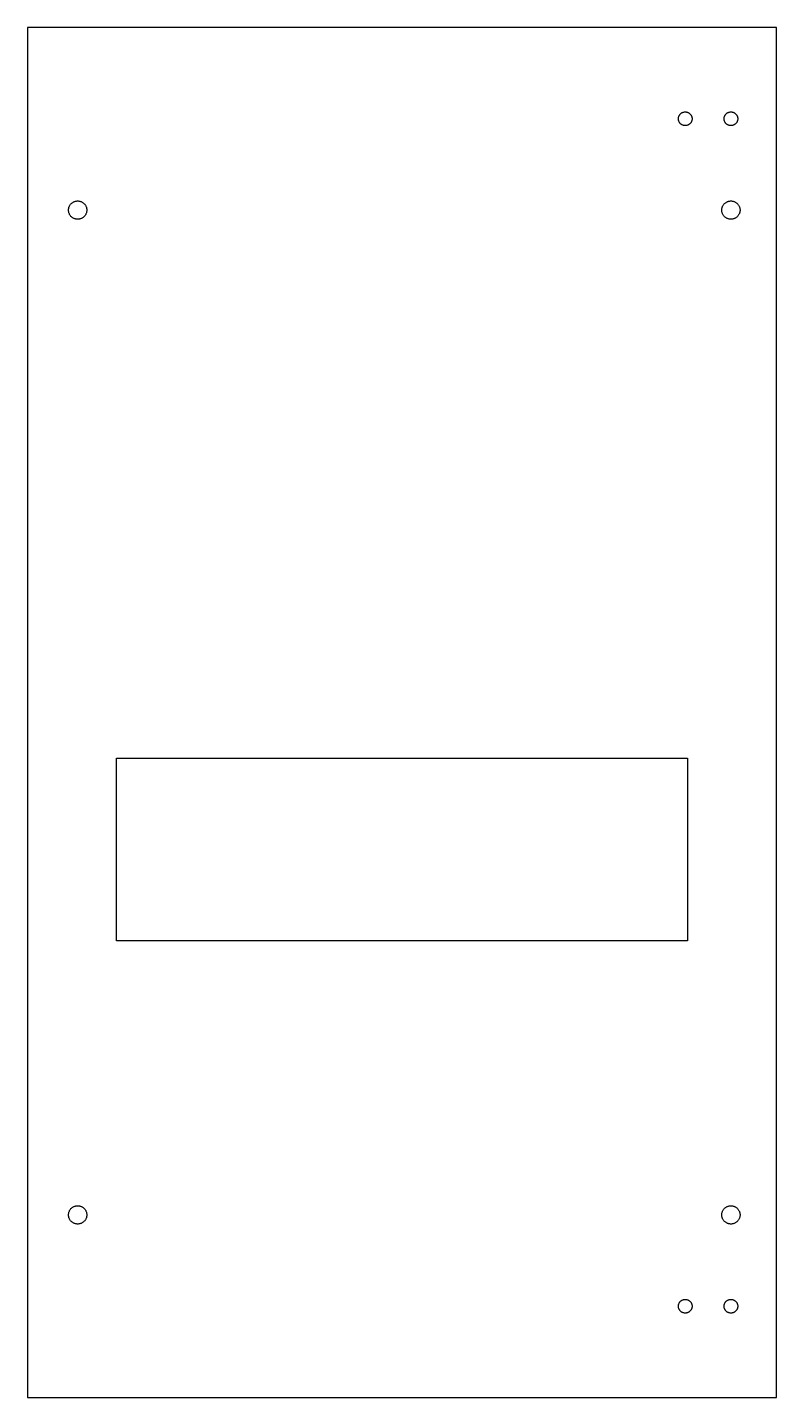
# Model space of a CAD drawing. Header units: metres. Extents: x 403 to 747, y 0 to 300.
# Drawn here: x 403 to 567, y 0 to 300 of the extents above; entities that cross this region are included whole.
import ezdxf

# ---------------------------------------------------------------- set-up
doc = ezdxf.new("R2010")
doc.units = ezdxf.units.M

msp = doc.modelspace()

# ---------------------------------------------------------------- linework, layer by layer
for p, q in [((567, 300), (403, 300)), ((403, 300), (403, 0)), ((567, 0), (567, 300)), ((545.5, 280), (545.503, 280.094)), ((545.503, 279.906), (545.5, 280)), ((545.503, 280.094), (545.512, 280.188)), ((545.512, 279.812), (545.503, 279.906)), ((545.512, 280.188), (545.527, 280.281)), ((545.527, 279.719), (545.512, 279.812)), ((545.527, 280.281), (545.547, 280.373)), ((545.547, 279.627), (545.527, 279.719)), ((545.547, 280.373), (545.573, 280.464)), ((545.573, 279.536), (545.547, 279.627)), ((545.573, 280.464), (545.605, 280.552)), ((545.605, 279.448), (545.573, 279.536)), ((545.605, 280.552), (545.643, 280.639)), ((545.643, 279.361), (545.605, 279.448)), ((545.643, 280.639), (545.686, 280.723)), ((545.686, 279.277), (545.643, 279.361)), ((545.686, 280.723), (545.734, 280.804)), ((545.734, 279.196), (545.686, 279.277)), ((545.734, 280.804), (545.786, 280.882)), ((545.786, 279.118), (545.734, 279.196)), ((545.786, 280.882), (545.844, 280.956)), ((545.844, 279.044), (545.786, 279.118)), ((545.844, 280.956), (545.907, 281.027)), ((545.907, 278.973), (545.844, 279.044)), ((545.907, 281.027), (545.973, 281.093)), ((545.973, 281.093), (546.044, 281.156)), ((546.044, 281.156), (546.118, 281.214)), ((546.118, 281.214), (546.196, 281.266)), ((546.196, 281.266), (546.277, 281.314)), ((546.277, 281.314), (546.361, 281.357)), ((546.361, 281.357), (546.448, 281.395)), ((546.448, 281.395), (546.536, 281.427)), ((546.536, 281.427), (546.627, 281.453)), ((546.627, 281.453), (546.719, 281.473)), ((546.719, 281.473), (546.812, 281.488)), ((546.812, 281.488), (546.906, 281.497)), ((546.906, 281.497), (547, 281.5)), ((547, 281.5), (547.094, 281.497)), ((547.094, 281.497), (547.188, 281.488)), ((547.188, 281.488), (547.281, 281.473)), ((547.281, 281.473), (547.373, 281.453)), ((547.373, 281.453), (547.464, 281.427)), ((547.464, 281.427), (547.552, 281.395)), ((547.552, 281.395), (547.639, 281.357)), ((547.639, 281.357), (547.723, 281.314)), ((547.723, 281.314), (547.804, 281.266)), ((547.804, 281.266), (547.882, 281.214)), ((547.882, 281.214), (547.956, 281.156)), ((547.956, 281.156), (548.027, 281.093)), ((548.027, 281.093), (548.093, 281.027)), ((548.093, 281.027), (548.156, 280.956)), ((548.156, 279.044), (548.093, 278.973)), ((548.156, 280.956), (548.214, 280.882)), ((548.214, 279.118), (548.156, 279.044)), ((548.214, 280.882), (548.266, 280.804)), ((548.266, 279.196), (548.214, 279.118)), ((548.266, 280.804), (548.314, 280.723)), ((548.314, 279.277), (548.266, 279.196)), ((548.314, 280.723), (548.357, 280.639)), ((548.357, 279.361), (548.314, 279.277)), ((548.357, 280.639), (548.395, 280.552)), ((548.395, 279.448), (548.357, 279.361)), ((548.395, 280.552), (548.427, 280.464)), ((548.427, 279.536), (548.395, 279.448)), ((548.427, 280.464), (548.453, 280.373)), ((548.453, 279.627), (548.427, 279.536)), ((548.453, 280.373), (548.473, 280.281)), ((548.473, 279.719), (548.453, 279.627)), ((548.473, 280.281), (548.488, 280.188)), ((548.488, 279.812), (548.473, 279.719)), ((548.488, 280.188), (548.497, 280.094)), ((548.497, 279.906), (548.488, 279.812)), ((548.497, 280.094), (548.5, 280)), ((548.5, 280), (548.497, 279.906)), ((555.5, 280), (555.503, 280.094)), ((555.503, 279.906), (555.5, 280)), ((555.503, 280.094), (555.512, 280.188)), ((555.512, 279.812), (555.503, 279.906)), ((555.512, 280.188), (555.527, 280.281)), ((555.527, 279.719), (555.512, 279.812)), ((555.527, 280.281), (555.547, 280.373)), ((555.547, 279.627), (555.527, 279.719)), ((555.547, 280.373), (555.573, 280.464)), ((555.573, 279.536), (555.547, 279.627)), ((555.573, 280.464), (555.605, 280.552)), ((555.605, 279.448), (555.573, 279.536)), ((555.605, 280.552), (555.643, 280.639)), ((555.643, 279.361), (555.605, 279.448)), ((555.643, 280.639), (555.686, 280.723)), ((555.686, 279.277), (555.643, 279.361)), ((555.686, 280.723), (555.734, 280.804)), ((555.734, 279.196), (555.686, 279.277)), ((555.734, 280.804), (555.786, 280.882)), ((555.786, 279.118), (555.734, 279.196)), ((555.786, 280.882), (555.844, 280.956)), ((555.844, 279.044), (555.786, 279.118)), ((555.844, 280.956), (555.907, 281.027)), ((555.907, 278.973), (555.844, 279.044)), ((555.907, 281.027), (555.973, 281.093)), ((555.973, 281.093), (556.044, 281.156)), ((556.044, 281.156), (556.118, 281.214)), ((556.118, 281.214), (556.196, 281.266)), ((556.196, 281.266), (556.277, 281.314)), ((556.277, 281.314), (556.361, 281.357)), ((556.361, 281.357), (556.448, 281.395)), ((556.448, 281.395), (556.536, 281.427)), ((556.536, 281.427), (556.627, 281.453)), ((556.627, 281.453), (556.719, 281.473)), ((556.719, 281.473), (556.812, 281.488)), ((556.812, 281.488), (556.906, 281.497)), ((556.906, 281.497), (557, 281.5)), ((557, 281.5), (557.094, 281.497)), ((557.094, 281.497), (557.188, 281.488)), ((557.188, 281.488), (557.281, 281.473)), ((557.281, 281.473), (557.373, 281.453)), ((557.373, 281.453), (557.464, 281.427)), ((557.464, 281.427), (557.552, 281.395)), ((557.552, 281.395), (557.639, 281.357)), ((557.639, 281.357), (557.723, 281.314)), ((557.723, 281.314), (557.804, 281.266)), ((557.804, 281.266), (557.882, 281.214)), ((557.882, 281.214), (557.956, 281.156)), ((557.956, 281.156), (558.027, 281.093)), ((558.027, 281.093), (558.093, 281.027)), ((558.093, 281.027), (558.156, 280.956)), ((558.156, 279.044), (558.093, 278.973)), ((558.156, 280.956), (558.214, 280.882)), ((558.214, 279.118), (558.156, 279.044)), ((558.214, 280.882), (558.266, 280.804)), ((558.266, 279.196), (558.214, 279.118)), ((558.266, 280.804), (558.314, 280.723)), ((558.314, 279.277), (558.266, 279.196)), ((558.314, 280.723), (558.357, 280.639)), ((558.357, 279.361), (558.314, 279.277)), ((558.357, 280.639), (558.395, 280.552)), ((558.395, 279.448), (558.357, 279.361)), ((558.395, 280.552), (558.427, 280.464)), ((558.427, 279.536), (558.395, 279.448)), ((558.427, 280.464), (558.453, 280.373)), ((558.453, 279.627), (558.427, 279.536)), ((558.453, 280.373), (558.473, 280.281)), ((558.473, 279.719), (558.453, 279.627)), ((558.473, 280.281), (558.488, 280.188)), ((558.488, 279.812), (558.473, 279.719)), ((558.488, 280.188), (558.497, 280.094)), ((558.497, 279.906), (558.488, 279.812)), ((558.497, 280.094), (558.5, 280)), ((558.5, 280), (558.497, 279.906)), ((545.973, 278.907), (545.907, 278.973)), ((546.044, 278.844), (545.973, 278.907)), ((546.118, 278.786), (546.044, 278.844)), ((546.196, 278.734), (546.118, 278.786)), ((546.277, 278.686), (546.196, 278.734)), ((546.361, 278.643), (546.277, 278.686)), ((546.448, 278.605), (546.361, 278.643)), ((546.536, 278.573), (546.448, 278.605)), ((546.627, 278.547), (546.536, 278.573)), ((546.719, 278.527), (546.627, 278.547)), ((546.812, 278.512), (546.719, 278.527)), ((546.906, 278.503), (546.812, 278.512)), ((547, 278.5), (546.906, 278.503)), ((547.094, 278.503), (547, 278.5)), ((547.188, 278.512), (547.094, 278.503)), ((547.281, 278.527), (547.188, 278.512)), ((547.373, 278.547), (547.281, 278.527)), ((547.464, 278.573), (547.373, 278.547)), ((547.552, 278.605), (547.464, 278.573)), ((547.639, 278.643), (547.552, 278.605)), ((547.723, 278.686), (547.639, 278.643)), ((547.804, 278.734), (547.723, 278.686)), ((547.882, 278.786), (547.804, 278.734)), ((547.956, 278.844), (547.882, 278.786)), ((548.027, 278.907), (547.956, 278.844)), ((548.093, 278.973), (548.027, 278.907)), ((555.973, 278.907), (555.907, 278.973)), ((556.044, 278.844), (555.973, 278.907)), ((556.118, 278.786), (556.044, 278.844)), ((556.196, 278.734), (556.118, 278.786)), ((556.277, 278.686), (556.196, 278.734)), ((556.361, 278.643), (556.277, 278.686)), ((556.448, 278.605), (556.361, 278.643)), ((556.536, 278.573), (556.448, 278.605)), ((556.627, 278.547), (556.536, 278.573)), ((556.719, 278.527), (556.627, 278.547)), ((556.812, 278.512), (556.719, 278.527)), ((556.906, 278.503), (556.812, 278.512)), ((557, 278.5), (556.906, 278.503)), ((557.094, 278.503), (557, 278.5)), ((557.188, 278.512), (557.094, 278.503)), ((557.281, 278.527), (557.188, 278.512)), ((557.373, 278.547), (557.281, 278.527)), ((557.464, 278.573), (557.373, 278.547)), ((557.552, 278.605), (557.464, 278.573)), ((557.639, 278.643), (557.552, 278.605)), ((557.723, 278.686), (557.639, 278.643)), ((557.804, 278.734), (557.723, 278.686)), ((557.882, 278.786), (557.804, 278.734)), ((557.956, 278.844), (557.882, 278.786)), ((558.027, 278.907), (557.956, 278.844)), ((558.093, 278.973), (558.027, 278.907)), ((412.247, 260.964), (412.311, 261.072)), ((412.311, 261.072), (412.382, 261.176)), ((412.382, 261.176), (412.459, 261.275)), ((412.459, 261.275), (412.542, 261.369)), ((412.542, 261.369), (412.631, 261.458)), ((412.631, 261.458), (412.725, 261.541)), ((412.725, 261.541), (412.824, 261.618)), ((412.824, 261.618), (412.928, 261.689)), ((412.928, 261.689), (413.036, 261.753)), ((413.036, 261.753), (413.148, 261.81)), ((413.148, 261.81), (413.264, 261.86)), ((413.264, 261.86), (413.382, 261.902)), ((413.382, 261.902), (413.503, 261.937)), ((413.503, 261.937), (413.625, 261.965)), ((413.625, 261.965), (413.749, 261.984)), ((413.749, 261.984), (413.874, 261.996)), ((413.874, 261.996), (414, 262)), ((414, 262), (414.126, 261.996)), ((414.126, 261.996), (414.251, 261.984)), ((414.251, 261.984), (414.375, 261.965)), ((414.375, 261.965), (414.497, 261.937)), ((414.497, 261.937), (414.618, 261.902)), ((414.618, 261.902), (414.736, 261.86)), ((414.736, 261.86), (414.852, 261.81)), ((414.852, 261.81), (414.964, 261.753)), ((414.964, 261.753), (415.072, 261.689)), ((415.072, 261.689), (415.176, 261.618)), ((415.176, 261.618), (415.275, 261.541)), ((415.275, 261.541), (415.369, 261.458)), ((415.369, 261.458), (415.458, 261.369)), ((415.458, 261.369), (415.541, 261.275)), ((415.541, 261.275), (415.618, 261.176)), ((415.618, 261.176), (415.689, 261.072)), ((415.689, 261.072), (415.753, 260.964)), ((555.247, 260.964), (555.311, 261.072)), ((555.311, 261.072), (555.382, 261.176)), ((555.382, 261.176), (555.459, 261.275)), ((555.459, 261.275), (555.542, 261.369)), ((555.542, 261.369), (555.631, 261.458)), ((555.631, 261.458), (555.725, 261.541)), ((555.725, 261.541), (555.824, 261.618)), ((555.824, 261.618), (555.928, 261.689)), ((555.928, 261.689), (556.036, 261.753)), ((556.036, 261.753), (556.148, 261.81)), ((556.148, 261.81), (556.264, 261.86)), ((556.264, 261.86), (556.382, 261.902)), ((556.382, 261.902), (556.503, 261.937)), ((556.503, 261.937), (556.625, 261.965)), ((556.625, 261.965), (556.749, 261.984)), ((556.749, 261.984), (556.874, 261.996)), ((556.874, 261.996), (557, 262)), ((557, 262), (557.126, 261.996)), ((557.126, 261.996), (557.251, 261.984)), ((557.251, 261.984), (557.375, 261.965)), ((557.375, 261.965), (557.497, 261.937)), ((557.497, 261.937), (557.618, 261.902)), ((557.618, 261.902), (557.736, 261.86)), ((557.736, 261.86), (557.852, 261.81)), ((557.852, 261.81), (557.964, 261.753)), ((557.964, 261.753), (558.072, 261.689)), ((558.072, 261.689), (558.176, 261.618)), ((558.176, 261.618), (558.275, 261.541)), ((558.275, 261.541), (558.369, 261.458)), ((558.369, 261.458), (558.458, 261.369)), ((558.458, 261.369), (558.541, 261.275)), ((558.541, 261.275), (558.618, 261.176)), ((558.618, 261.176), (558.689, 261.072)), ((558.689, 261.072), (558.753, 260.964)), ((412, 260), (412.004, 260.126)), ((412.004, 259.874), (412, 260)), ((412.004, 260.126), (412.016, 260.251)), ((412.016, 259.749), (412.004, 259.874)), ((412.016, 260.251), (412.035, 260.375)), ((412.035, 259.625), (412.016, 259.749)), ((412.035, 260.375), (412.063, 260.497)), ((412.063, 259.503), (412.035, 259.625)), ((412.063, 260.497), (412.098, 260.618)), ((412.098, 259.382), (412.063, 259.503)), ((412.098, 260.618), (412.14, 260.736)), ((412.14, 259.264), (412.098, 259.382)), ((412.14, 260.736), (412.19, 260.852)), ((412.19, 259.148), (412.14, 259.264)), ((412.19, 260.852), (412.247, 260.964)), ((412.247, 259.036), (412.19, 259.148)), ((412.311, 258.928), (412.247, 259.036)), ((412.382, 258.824), (412.311, 258.928)), ((412.459, 258.725), (412.382, 258.824)), ((412.542, 258.631), (412.459, 258.725)), ((412.631, 258.542), (412.542, 258.631)), ((412.725, 258.459), (412.631, 258.542)), ((412.824, 258.382), (412.725, 258.459)), ((412.928, 258.311), (412.824, 258.382)), ((413.036, 258.247), (412.928, 258.311)), ((413.148, 258.19), (413.036, 258.247)), ((413.264, 258.14), (413.148, 258.19)), ((413.382, 258.098), (413.264, 258.14)), ((413.503, 258.063), (413.382, 258.098)), ((413.625, 258.035), (413.503, 258.063)), ((413.749, 258.016), (413.625, 258.035)), ((413.874, 258.004), (413.749, 258.016)), ((414, 258), (413.874, 258.004)), ((414.126, 258.004), (414, 258)), ((414.251, 258.016), (414.126, 258.004)), ((414.375, 258.035), (414.251, 258.016)), ((414.497, 258.063), (414.375, 258.035)), ((414.618, 258.098), (414.497, 258.063)), ((414.736, 258.14), (414.618, 258.098)), ((414.852, 258.19), (414.736, 258.14)), ((414.964, 258.247), (414.852, 258.19)), ((415.072, 258.311), (414.964, 258.247)), ((415.176, 258.382), (415.072, 258.311)), ((415.275, 258.459), (415.176, 258.382)), ((415.369, 258.542), (415.275, 258.459)), ((415.458, 258.631), (415.369, 258.542)), ((415.541, 258.725), (415.458, 258.631)), ((415.618, 258.824), (415.541, 258.725)), ((415.689, 258.928), (415.618, 258.824)), ((415.753, 259.036), (415.689, 258.928)), ((415.753, 260.964), (415.81, 260.852)), ((415.81, 259.148), (415.753, 259.036)), ((415.81, 260.852), (415.86, 260.736)), ((415.86, 259.264), (415.81, 259.148)), ((415.86, 260.736), (415.902, 260.618)), ((415.902, 259.382), (415.86, 259.264)), ((415.902, 260.618), (415.937, 260.497)), ((415.937, 259.503), (415.902, 259.382)), ((415.937, 260.497), (415.965, 260.375)), ((415.965, 259.625), (415.937, 259.503)), ((415.965, 260.375), (415.984, 260.251)), ((415.984, 259.749), (415.965, 259.625)), ((415.984, 260.251), (415.996, 260.126)), ((415.996, 259.874), (415.984, 259.749)), ((415.996, 260.126), (416, 260)), ((416, 260), (415.996, 259.874)), ((555, 260), (555.004, 260.126)), ((555.004, 259.874), (555, 260)), ((555.004, 260.126), (555.016, 260.251)), ((555.016, 259.749), (555.004, 259.874)), ((555.016, 260.251), (555.035, 260.375)), ((555.035, 259.625), (555.016, 259.749)), ((555.035, 260.375), (555.063, 260.497)), ((555.063, 259.503), (555.035, 259.625)), ((555.063, 260.497), (555.098, 260.618)), ((555.098, 259.382), (555.063, 259.503)), ((555.098, 260.618), (555.14, 260.736)), ((555.14, 259.264), (555.098, 259.382)), ((555.14, 260.736), (555.19, 260.852)), ((555.19, 259.148), (555.14, 259.264)), ((555.19, 260.852), (555.247, 260.964)), ((555.247, 259.036), (555.19, 259.148)), ((555.311, 258.928), (555.247, 259.036)), ((555.382, 258.824), (555.311, 258.928)), ((555.459, 258.725), (555.382, 258.824)), ((555.542, 258.631), (555.459, 258.725)), ((555.631, 258.542), (555.542, 258.631)), ((555.725, 258.459), (555.631, 258.542)), ((555.824, 258.382), (555.725, 258.459)), ((555.928, 258.311), (555.824, 258.382)), ((556.036, 258.247), (555.928, 258.311)), ((556.148, 258.19), (556.036, 258.247)), ((556.264, 258.14), (556.148, 258.19)), ((556.382, 258.098), (556.264, 258.14)), ((556.503, 258.063), (556.382, 258.098)), ((556.625, 258.035), (556.503, 258.063)), ((556.749, 258.016), (556.625, 258.035)), ((556.874, 258.004), (556.749, 258.016)), ((557, 258), (556.874, 258.004)), ((557.126, 258.004), (557, 258)), ((557.251, 258.016), (557.126, 258.004)), ((557.375, 258.035), (557.251, 258.016)), ((557.497, 258.063), (557.375, 258.035)), ((557.618, 258.098), (557.497, 258.063)), ((557.736, 258.14), (557.618, 258.098)), ((557.852, 258.19), (557.736, 258.14)), ((557.964, 258.247), (557.852, 258.19)), ((558.072, 258.311), (557.964, 258.247)), ((558.176, 258.382), (558.072, 258.311)), ((558.275, 258.459), (558.176, 258.382)), ((558.369, 258.542), (558.275, 258.459)), ((558.458, 258.631), (558.369, 258.542)), ((558.541, 258.725), (558.458, 258.631)), ((558.618, 258.824), (558.541, 258.725)), ((558.689, 258.928), (558.618, 258.824)), ((558.753, 259.036), (558.689, 258.928)), ((558.753, 260.964), (558.81, 260.852)), ((558.81, 259.148), (558.753, 259.036)), ((558.81, 260.852), (558.86, 260.736)), ((558.86, 259.264), (558.81, 259.148)), ((558.86, 260.736), (558.902, 260.618)), ((558.902, 259.382), (558.86, 259.264)), ((558.902, 260.618), (558.937, 260.497)), ((558.937, 259.503), (558.902, 259.382)), ((558.937, 260.497), (558.965, 260.375)), ((558.965, 259.625), (558.937, 259.503)), ((558.965, 260.375), (558.984, 260.251)), ((558.984, 259.749), (558.965, 259.625)), ((558.984, 260.251), (558.996, 260.126)), ((558.996, 259.874), (558.984, 259.749)), ((558.996, 260.126), (559, 260)), ((559, 260), (558.996, 259.874)), ((422.5, 100), (422.5, 140)), ((422.5, 140), (547.5, 140)), ((547.5, 140), (547.5, 100)), ((547.5, 100), (422.5, 100)), ((413.874, 41.996), (414, 42)), ((414, 42), (414.126, 41.996)), ((556.874, 41.996), (557, 42)), ((557, 42), (557.126, 41.996)), ((412, 40), (412.004, 40.1256)), ((412.004, 39.8744), (412, 40)), ((412.004, 40.1256), (412.016, 40.2507)), ((412.016, 39.7493), (412.004, 39.8744)), ((412.016, 40.2507), (412.035, 40.3748)), ((412.035, 39.6252), (412.016, 39.7493)), ((412.035, 40.3748), (412.063, 40.4974)), ((412.063, 39.5026), (412.035, 39.6252)), ((412.063, 40.4974), (412.098, 40.618)), ((412.098, 39.382), (412.063, 39.5026)), ((412.098, 40.618), (412.14, 40.7363)), ((412.14, 39.2637), (412.098, 39.382)), ((412.14, 40.7363), (412.19, 40.8515)), ((412.19, 39.1484), (412.14, 39.2637)), ((412.19, 40.8515), (412.247, 40.9635)), ((412.247, 39.0365), (412.19, 39.1484)), ((412.247, 40.9635), (412.311, 41.0717)), ((412.311, 38.9283), (412.247, 39.0365)), ((412.311, 41.0717), (412.382, 41.1756)), ((412.382, 41.1756), (412.459, 41.2748)), ((412.459, 41.2748), (412.542, 41.3691)), ((412.542, 41.3691), (412.631, 41.4579)), ((412.631, 41.4579), (412.725, 41.541)), ((412.725, 41.541), (412.824, 41.618)), ((412.824, 41.618), (412.928, 41.6886)), ((412.928, 41.6886), (413.036, 41.7526)), ((413.036, 41.7526), (413.148, 41.8096)), ((413.148, 41.8096), (413.264, 41.8595)), ((413.264, 41.8595), (413.382, 41.9021)), ((413.382, 41.9021), (413.503, 41.9372)), ((413.503, 41.9372), (413.625, 41.9646)), ((413.625, 41.9646), (413.749, 41.9842)), ((413.749, 41.9842), (413.874, 41.996)), ((414.126, 41.996), (414.251, 41.9842)), ((414.251, 41.9842), (414.375, 41.9646)), ((414.375, 41.9646), (414.497, 41.9372)), ((414.497, 41.9372), (414.618, 41.9021)), ((414.618, 41.9021), (414.736, 41.8595)), ((414.736, 41.8595), (414.852, 41.8096)), ((414.852, 41.8096), (414.964, 41.7526)), ((414.964, 41.7526), (415.072, 41.6886)), ((415.072, 41.6886), (415.176, 41.618)), ((415.176, 41.618), (415.275, 41.541)), ((415.275, 41.541), (415.369, 41.4579)), ((415.369, 41.4579), (415.458, 41.3691)), ((415.458, 41.3691), (415.541, 41.2748)), ((415.541, 41.2748), (415.618, 41.1756)), ((415.618, 41.1756), (415.689, 41.0717)), ((415.689, 41.0717), (415.753, 40.9635)), ((415.753, 39.0365), (415.689, 38.9283)), ((415.753, 40.9635), (415.81, 40.8515)), ((415.81, 39.1484), (415.753, 39.0365)), ((415.81, 40.8515), (415.86, 40.7363)), ((415.86, 39.2637), (415.81, 39.1484)), ((415.86, 40.7363), (415.902, 40.618)), ((415.902, 39.382), (415.86, 39.2637)), ((415.902, 40.618), (415.937, 40.4974)), ((415.937, 39.5026), (415.902, 39.382)), ((415.937, 40.4974), (415.965, 40.3748)), ((415.965, 39.6252), (415.937, 39.5026)), ((415.965, 40.3748), (415.984, 40.2507)), ((415.984, 39.7493), (415.965, 39.6252)), ((415.984, 40.2507), (415.996, 40.1256)), ((415.996, 39.8744), (415.984, 39.7493)), ((415.996, 40.1256), (416, 40)), ((416, 40), (415.996, 39.8744)), ((555, 40), (555.004, 40.1256)), ((555.004, 39.8744), (555, 40)), ((555.004, 40.1256), (555.016, 40.2507)), ((555.016, 39.7493), (555.004, 39.8744)), ((555.016, 40.2507), (555.035, 40.3748)), ((555.035, 39.6252), (555.016, 39.7493)), ((555.035, 40.3748), (555.063, 40.4974)), ((555.063, 39.5026), (555.035, 39.6252)), ((555.063, 40.4974), (555.098, 40.618)), ((555.098, 39.382), (555.063, 39.5026)), ((555.098, 40.618), (555.14, 40.7363)), ((555.14, 39.2637), (555.098, 39.382)), ((555.14, 40.7363), (555.19, 40.8515)), ((555.19, 39.1484), (555.14, 39.2637)), ((555.19, 40.8515), (555.247, 40.9635)), ((555.247, 39.0365), (555.19, 39.1484)), ((555.247, 40.9635), (555.311, 41.0717)), ((555.311, 38.9283), (555.247, 39.0365)), ((555.311, 41.0717), (555.382, 41.1756)), ((555.382, 41.1756), (555.459, 41.2748)), ((555.459, 41.2748), (555.542, 41.3691)), ((555.542, 41.3691), (555.631, 41.4579)), ((555.631, 41.4579), (555.725, 41.541)), ((555.725, 41.541), (555.824, 41.618)), ((555.824, 41.618), (555.928, 41.6886)), ((555.928, 41.6886), (556.036, 41.7526)), ((556.036, 41.7526), (556.148, 41.8096)), ((556.148, 41.8096), (556.264, 41.8595)), ((556.264, 41.8595), (556.382, 41.9021)), ((556.382, 41.9021), (556.503, 41.9372)), ((556.503, 41.9372), (556.625, 41.9646)), ((556.625, 41.9646), (556.749, 41.9842)), ((556.749, 41.9842), (556.874, 41.996)), ((557.126, 41.996), (557.251, 41.9842)), ((557.251, 41.9842), (557.375, 41.9646)), ((557.375, 41.9646), (557.497, 41.9372)), ((557.497, 41.9372), (557.618, 41.9021)), ((557.618, 41.9021), (557.736, 41.8595)), ((557.736, 41.8595), (557.852, 41.8096)), ((557.852, 41.8096), (557.964, 41.7526)), ((557.964, 41.7526), (558.072, 41.6886)), ((558.072, 41.6886), (558.176, 41.618)), ((558.176, 41.618), (558.275, 41.541)), ((558.275, 41.541), (558.369, 41.4579)), ((558.369, 41.4579), (558.458, 41.3691)), ((558.458, 41.3691), (558.541, 41.2748)), ((558.541, 41.2748), (558.618, 41.1756)), ((558.618, 41.1756), (558.689, 41.0717)), ((558.689, 41.0717), (558.753, 40.9635)), ((558.753, 39.0365), (558.689, 38.9283)), ((558.753, 40.9635), (558.81, 40.8515)), ((558.81, 39.1484), (558.753, 39.0365)), ((558.81, 40.8515), (558.86, 40.7363)), ((558.86, 39.2637), (558.81, 39.1484)), ((558.86, 40.7363), (558.902, 40.618)), ((558.902, 39.382), (558.86, 39.2637)), ((558.902, 40.618), (558.937, 40.4974)), ((558.937, 39.5026), (558.902, 39.382)), ((558.937, 40.4974), (558.965, 40.3748)), ((558.965, 39.6252), (558.937, 39.5026)), ((558.965, 40.3748), (558.984, 40.2507)), ((558.984, 39.7493), (558.965, 39.6252)), ((558.984, 40.2507), (558.996, 40.1256)), ((558.996, 39.8744), (558.984, 39.7493)), ((558.996, 40.1256), (559, 40)), ((559, 40), (558.996, 39.8744)), ((412.382, 38.8244), (412.311, 38.9283)), ((412.459, 38.7251), (412.382, 38.8244)), ((412.542, 38.6309), (412.459, 38.7251)), ((412.631, 38.5421), (412.542, 38.6309)), ((412.725, 38.459), (412.631, 38.5421)), ((412.824, 38.382), (412.725, 38.459)), ((412.928, 38.3113), (412.824, 38.382)), ((413.036, 38.2474), (412.928, 38.3113)), ((413.148, 38.1903), (413.036, 38.2474)), ((413.264, 38.1404), (413.148, 38.1903)), ((413.382, 38.0979), (413.264, 38.1404)), ((413.503, 38.0628), (413.382, 38.0979)), ((413.625, 38.0354), (413.503, 38.0628)), ((413.749, 38.0158), (413.625, 38.0354)), ((413.874, 38.0039), (413.749, 38.0158)), ((414, 38), (413.874, 38.0039)), ((414.126, 38.0039), (414, 38)), ((414.251, 38.0158), (414.126, 38.0039)), ((414.375, 38.0354), (414.251, 38.0158)), ((414.497, 38.0628), (414.375, 38.0354)), ((414.618, 38.0979), (414.497, 38.0628)), ((414.736, 38.1404), (414.618, 38.0979)), ((414.852, 38.1903), (414.736, 38.1404)), ((414.964, 38.2474), (414.852, 38.1903)), ((415.072, 38.3113), (414.964, 38.2474)), ((415.176, 38.382), (415.072, 38.3113)), ((415.275, 38.459), (415.176, 38.382)), ((415.369, 38.5421), (415.275, 38.459)), ((415.458, 38.6309), (415.369, 38.5421)), ((415.541, 38.7251), (415.458, 38.6309)), ((415.618, 38.8244), (415.541, 38.7251)), ((415.689, 38.9283), (415.618, 38.8244)), ((555.382, 38.8244), (555.311, 38.9283)), ((555.459, 38.7251), (555.382, 38.8244)), ((555.542, 38.6309), (555.459, 38.7251)), ((555.631, 38.5421), (555.542, 38.6309)), ((555.725, 38.459), (555.631, 38.5421)), ((555.824, 38.382), (555.725, 38.459)), ((555.928, 38.3113), (555.824, 38.382)), ((556.036, 38.2474), (555.928, 38.3113)), ((556.148, 38.1903), (556.036, 38.2474)), ((556.264, 38.1404), (556.148, 38.1903)), ((556.382, 38.0979), (556.264, 38.1404)), ((556.503, 38.0628), (556.382, 38.0979)), ((556.625, 38.0354), (556.503, 38.0628)), ((556.749, 38.0158), (556.625, 38.0354)), ((556.874, 38.0039), (556.749, 38.0158)), ((557, 38), (556.874, 38.0039)), ((557.126, 38.0039), (557, 38)), ((557.251, 38.0158), (557.126, 38.0039)), ((557.375, 38.0354), (557.251, 38.0158)), ((557.497, 38.0628), (557.375, 38.0354)), ((557.618, 38.0979), (557.497, 38.0628)), ((557.736, 38.1404), (557.618, 38.0979)), ((557.852, 38.1903), (557.736, 38.1404)), ((557.964, 38.2474), (557.852, 38.1903)), ((558.072, 38.3113), (557.964, 38.2474)), ((558.176, 38.382), (558.072, 38.3113)), ((558.275, 38.459), (558.176, 38.382)), ((558.369, 38.5421), (558.275, 38.459)), ((558.458, 38.6309), (558.369, 38.5421)), ((558.541, 38.7251), (558.458, 38.6309)), ((558.618, 38.8244), (558.541, 38.7251)), ((558.689, 38.9283), (558.618, 38.8244)), ((545.844, 20.9561), (545.907, 21.0268)), ((545.907, 21.0268), (545.973, 21.0934)), ((545.973, 21.0934), (546.044, 21.1558)), ((546.044, 21.1558), (546.118, 21.2135)), ((546.118, 21.2135), (546.196, 21.2665)), ((546.196, 21.2665), (546.277, 21.3145)), ((546.277, 21.3145), (546.361, 21.3572)), ((546.361, 21.3572), (546.448, 21.3947)), ((546.448, 21.3947), (546.536, 21.4266)), ((546.536, 21.4266), (546.627, 21.4529)), ((546.627, 21.4529), (546.719, 21.4734)), ((546.719, 21.4734), (546.812, 21.4882)), ((546.812, 21.4882), (546.906, 21.497)), ((546.906, 21.497), (547, 21.5)), ((547, 21.5), (547.094, 21.497)), ((547.094, 21.497), (547.188, 21.4882)), ((547.188, 21.4882), (547.281, 21.4734)), ((547.281, 21.4734), (547.373, 21.4529)), ((547.373, 21.4529), (547.464, 21.4266)), ((547.464, 21.4266), (547.552, 21.3947)), ((547.552, 21.3947), (547.639, 21.3572)), ((547.639, 21.3572), (547.723, 21.3145)), ((547.723, 21.3145), (547.804, 21.2665)), ((547.804, 21.2665), (547.882, 21.2135)), ((547.882, 21.2135), (547.956, 21.1558)), ((547.956, 21.1558), (548.027, 21.0934)), ((548.027, 21.0934), (548.093, 21.0268)), ((548.093, 21.0268), (548.156, 20.9561)), ((555.844, 20.9561), (555.907, 21.0268)), ((555.907, 21.0268), (555.973, 21.0934)), ((555.973, 21.0934), (556.044, 21.1558)), ((556.044, 21.1558), (556.118, 21.2135)), ((556.118, 21.2135), (556.196, 21.2665)), ((556.196, 21.2665), (556.277, 21.3145)), ((556.277, 21.3145), (556.361, 21.3572)), ((556.361, 21.3572), (556.448, 21.3947)), ((556.448, 21.3947), (556.536, 21.4266)), ((556.536, 21.4266), (556.627, 21.4529)), ((556.627, 21.4529), (556.719, 21.4734)), ((556.719, 21.4734), (556.812, 21.4882)), ((556.812, 21.4882), (556.906, 21.497)), ((556.906, 21.497), (557, 21.5)), ((557, 21.5), (557.094, 21.497)), ((557.094, 21.497), (557.188, 21.4882)), ((557.188, 21.4882), (557.281, 21.4734)), ((557.281, 21.4734), (557.373, 21.4529)), ((557.373, 21.4529), (557.464, 21.4266)), ((557.464, 21.4266), (557.552, 21.3947)), ((557.552, 21.3947), (557.639, 21.3572)), ((557.639, 21.3572), (557.723, 21.3145)), ((557.723, 21.3145), (557.804, 21.2665)), ((557.804, 21.2665), (557.882, 21.2135)), ((557.882, 21.2135), (557.956, 21.1558)), ((557.956, 21.1558), (558.027, 21.0934)), ((558.027, 21.0934), (558.093, 21.0268)), ((558.093, 21.0268), (558.156, 20.9561)), ((545.5, 20), (545.503, 20.0942)), ((545.503, 19.9058), (545.5, 20)), ((545.503, 20.0942), (545.512, 20.188)), ((545.512, 19.812), (545.503, 19.9058)), ((545.512, 20.188), (545.527, 20.2811)), ((545.527, 19.7189), (545.512, 19.812)), ((545.527, 20.2811), (545.547, 20.373)), ((545.547, 19.627), (545.527, 19.7189)), ((545.547, 20.373), (545.573, 20.4635)), ((545.573, 19.5365), (545.547, 19.627)), ((545.573, 20.4635), (545.605, 20.5522)), ((545.605, 19.4478), (545.573, 19.5365)), ((545.605, 20.5522), (545.643, 20.6387)), ((545.643, 19.3613), (545.605, 19.4478)), ((545.643, 20.6387), (545.686, 20.7226)), ((545.686, 19.2774), (545.643, 19.3613)), ((545.686, 20.7226), (545.734, 20.8037)), ((545.734, 19.1963), (545.686, 19.2774)), ((545.734, 20.8037), (545.786, 20.8817)), ((545.786, 19.1183), (545.734, 19.1963)), ((545.786, 20.8817), (545.844, 20.9561)), ((545.844, 19.0439), (545.786, 19.1183)), ((545.907, 18.9732), (545.844, 19.0439)), ((545.973, 18.9065), (545.907, 18.9732)), ((546.044, 18.8442), (545.973, 18.9065)), ((546.118, 18.7865), (546.044, 18.8442)), ((546.196, 18.7335), (546.118, 18.7865)), ((546.277, 18.6855), (546.196, 18.7335)), ((546.361, 18.6428), (546.277, 18.6855)), ((546.448, 18.6053), (546.361, 18.6428)), ((546.536, 18.5734), (546.448, 18.6053)), ((546.627, 18.5471), (546.536, 18.5734)), ((546.719, 18.5266), (546.627, 18.5471)), ((546.812, 18.5118), (546.719, 18.5266)), ((546.906, 18.503), (546.812, 18.5118)), ((547, 18.5), (546.906, 18.503)), ((547.094, 18.503), (547, 18.5)), ((547.188, 18.5118), (547.094, 18.503)), ((547.281, 18.5266), (547.188, 18.5118)), ((547.373, 18.5471), (547.281, 18.5266)), ((547.464, 18.5734), (547.373, 18.5471)), ((547.552, 18.6053), (547.464, 18.5734)), ((547.639, 18.6428), (547.552, 18.6053)), ((547.723, 18.6855), (547.639, 18.6428)), ((547.804, 18.7335), (547.723, 18.6855)), ((547.882, 18.7865), (547.804, 18.7335)), ((547.956, 18.8442), (547.882, 18.7865)), ((548.027, 18.9065), (547.956, 18.8442)), ((548.093, 18.9732), (548.027, 18.9065)), ((548.156, 19.0439), (548.093, 18.9732)), ((548.156, 20.9561), (548.214, 20.8817)), ((548.214, 19.1183), (548.156, 19.0439)), ((548.214, 20.8817), (548.266, 20.8037)), ((548.266, 19.1963), (548.214, 19.1183)), ((548.266, 20.8037), (548.314, 20.7226)), ((548.314, 19.2774), (548.266, 19.1963)), ((548.314, 20.7226), (548.357, 20.6387)), ((548.357, 19.3613), (548.314, 19.2774)), ((548.357, 20.6387), (548.395, 20.5522)), ((548.395, 19.4478), (548.357, 19.3613)), ((548.395, 20.5522), (548.427, 20.4635)), ((548.427, 19.5365), (548.395, 19.4478)), ((548.427, 20.4635), (548.453, 20.373)), ((548.453, 19.627), (548.427, 19.5365)), ((548.453, 20.373), (548.473, 20.2811)), ((548.473, 19.7189), (548.453, 19.627)), ((548.473, 20.2811), (548.488, 20.188)), ((548.488, 19.812), (548.473, 19.7189)), ((548.488, 20.188), (548.497, 20.0942)), ((548.497, 19.9058), (548.488, 19.812)), ((548.497, 20.0942), (548.5, 20)), ((548.5, 20), (548.497, 19.9058)), ((555.5, 20), (555.503, 20.0942)), ((555.503, 19.9058), (555.5, 20)), ((555.503, 20.0942), (555.512, 20.188)), ((555.512, 19.812), (555.503, 19.9058)), ((555.512, 20.188), (555.527, 20.2811)), ((555.527, 19.7189), (555.512, 19.812)), ((555.527, 20.2811), (555.547, 20.373)), ((555.547, 19.627), (555.527, 19.7189)), ((555.547, 20.373), (555.573, 20.4635)), ((555.573, 19.5365), (555.547, 19.627)), ((555.573, 20.4635), (555.605, 20.5522)), ((555.605, 19.4478), (555.573, 19.5365)), ((555.605, 20.5522), (555.643, 20.6387)), ((555.643, 19.3613), (555.605, 19.4478)), ((555.643, 20.6387), (555.686, 20.7226)), ((555.686, 19.2774), (555.643, 19.3613)), ((555.686, 20.7226), (555.734, 20.8037)), ((555.734, 19.1963), (555.686, 19.2774)), ((555.734, 20.8037), (555.786, 20.8817)), ((555.786, 19.1183), (555.734, 19.1963)), ((555.786, 20.8817), (555.844, 20.9561)), ((555.844, 19.0439), (555.786, 19.1183)), ((555.907, 18.9732), (555.844, 19.0439)), ((555.973, 18.9065), (555.907, 18.9732)), ((556.044, 18.8442), (555.973, 18.9065)), ((556.118, 18.7865), (556.044, 18.8442)), ((556.196, 18.7335), (556.118, 18.7865)), ((556.277, 18.6855), (556.196, 18.7335)), ((556.361, 18.6428), (556.277, 18.6855)), ((556.448, 18.6053), (556.361, 18.6428)), ((556.536, 18.5734), (556.448, 18.6053)), ((556.627, 18.5471), (556.536, 18.5734)), ((556.719, 18.5266), (556.627, 18.5471)), ((556.812, 18.5118), (556.719, 18.5266)), ((556.906, 18.503), (556.812, 18.5118)), ((557, 18.5), (556.906, 18.503)), ((557.094, 18.503), (557, 18.5)), ((557.188, 18.5118), (557.094, 18.503)), ((557.281, 18.5266), (557.188, 18.5118)), ((557.373, 18.5471), (557.281, 18.5266)), ((557.464, 18.5734), (557.373, 18.5471)), ((557.552, 18.6053), (557.464, 18.5734)), ((557.639, 18.6428), (557.552, 18.6053)), ((557.723, 18.6855), (557.639, 18.6428)), ((557.804, 18.7335), (557.723, 18.6855)), ((557.882, 18.7865), (557.804, 18.7335)), ((557.956, 18.8442), (557.882, 18.7865)), ((558.027, 18.9065), (557.956, 18.8442)), ((558.093, 18.9732), (558.027, 18.9065)), ((558.156, 19.0439), (558.093, 18.9732)), ((558.156, 20.9561), (558.214, 20.8817)), ((558.214, 19.1183), (558.156, 19.0439)), ((558.214, 20.8817), (558.266, 20.8037)), ((558.266, 19.1963), (558.214, 19.1183)), ((558.266, 20.8037), (558.314, 20.7226)), ((558.314, 19.2774), (558.266, 19.1963)), ((558.314, 20.7226), (558.357, 20.6387)), ((558.357, 19.3613), (558.314, 19.2774)), ((558.357, 20.6387), (558.395, 20.5522)), ((558.395, 19.4478), (558.357, 19.3613)), ((558.395, 20.5522), (558.427, 20.4635)), ((558.427, 19.5365), (558.395, 19.4478)), ((558.427, 20.4635), (558.453, 20.373)), ((558.453, 19.627), (558.427, 19.5365)), ((558.453, 20.373), (558.473, 20.2811)), ((558.473, 19.7189), (558.453, 19.627)), ((558.473, 20.2811), (558.488, 20.188)), ((558.488, 19.812), (558.473, 19.7189)), ((558.488, 20.188), (558.497, 20.0942)), ((558.497, 19.9058), (558.488, 19.812)), ((558.497, 20.0942), (558.5, 20)), ((558.5, 20), (558.497, 19.9058)), ((403, 0), (567, 0))]:
    msp.add_line(p, q)

doc.saveas('drawing.dxf')
